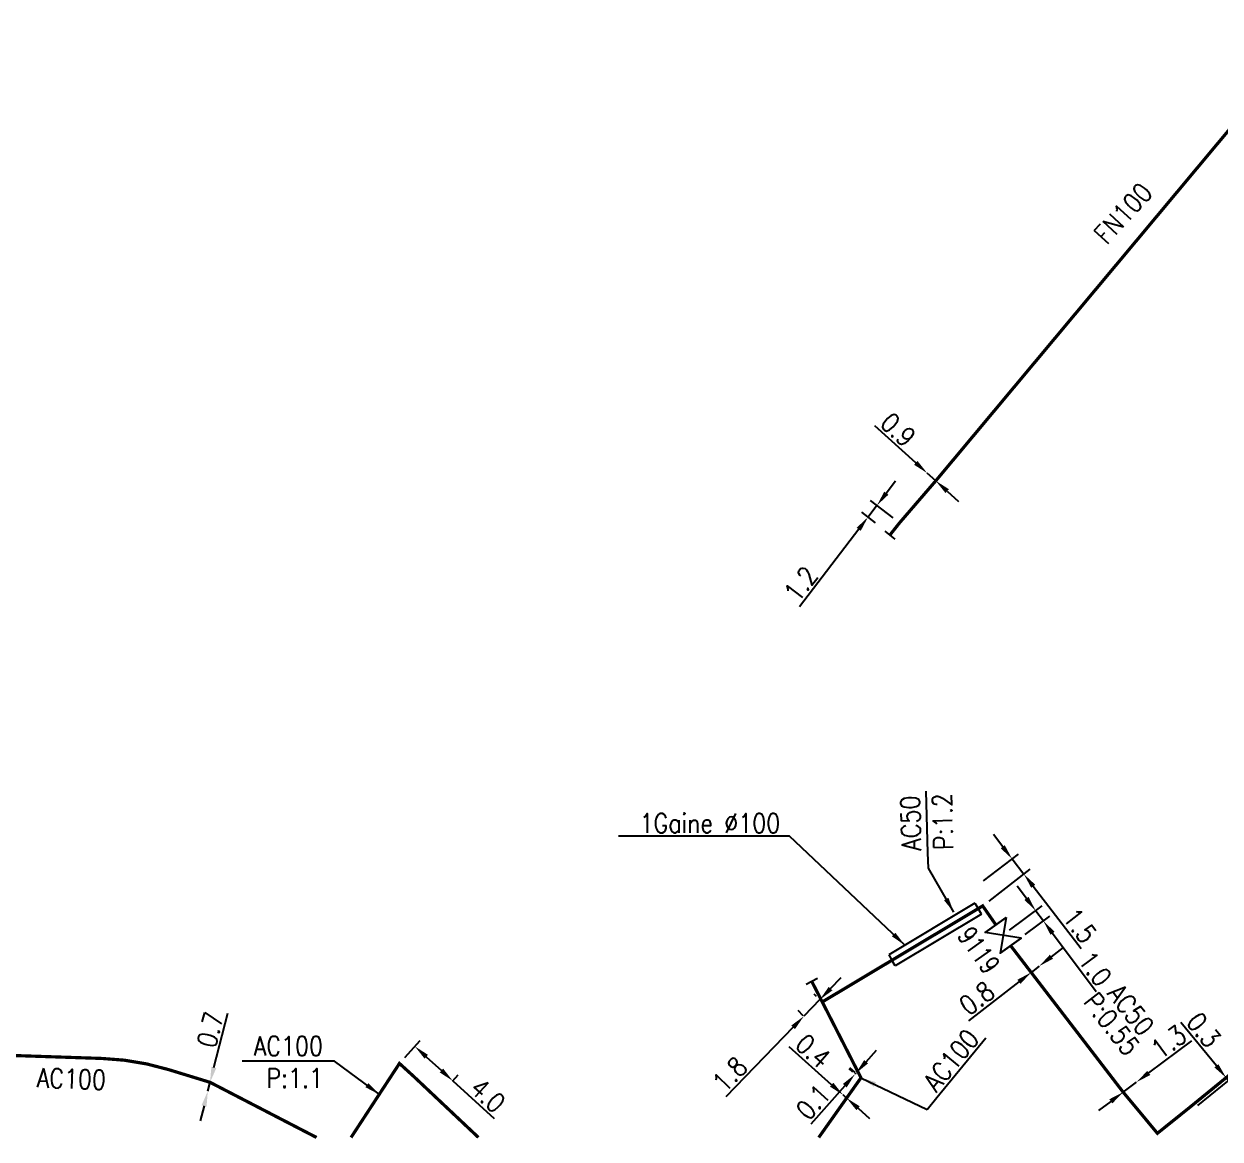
# Model space of a CAD drawing. Header units: millimetres. Extents: x 107995 to 109002, y 120994 to 122000.
# Drawn here: x 108245.8 to 108339.1, y 120999.9 to 121086.9 of the extents above; entities that cross this region are included whole.
import ezdxf
from ezdxf.enums import TextEntityAlignment as Align

# ---------------------------------------------------------------- set-up
doc = ezdxf.new("R2010")
doc.units = ezdxf.units.MM
doc.header["$PDMODE"] = 34
doc.linetypes.add('L_25_AP', pattern=[2000, 1000, 1000])
doc.linetypes.add('L_25_FN', pattern=[2000, 1000, 1000])
doc.layers.get('0').update_dxf_attribs({"linetype": 'CONTINUOUS'})
doc.layers.get('DEFPOINTS').update_dxf_attribs({"linetype": 'CONTINUOUS'})
for name, color, linetype in [('L_150', 1, 'CONTINUOUS'), ('L_300', 7, 'CONTINUOUS'), ('L_340', 7, 'CONTINUOUS'), ('L_400', 7, 'CONTINUOUS')]:
    doc.layers.add(name, color=color, linetype=linetype)
doc.styles.add('G_ROMANS', font='ROMANS.SHX', dxfattribs={"width": 0.75})
doc.styles.get("Standard").update_dxf_attribs({"font": 'romans.shx', "width": 0.85})
doc.dimstyles.get("Standard").update_dxf_attribs({"dimtxt": 1.5, "dimasz": 1.2, "dimexe": 0.625, "dimexo": 0.625, "dimgap": 0.25, "dimtad": 1, "dimdec": 1, "dimzin": 0, "dimdsep": 46, "dimtxsty": 'Standard', "dimcen": -0.5, "dimadec": 0, "dimazin": 0, "dimtfac": 1, "dimtdec": 1, "dimtmove": 0, "dimatfit": 3, "dimfxl": 0, "dimtolj": 1, "dimtzin": 0, "dimarcsym": 0})

# ---------------------------------------------------------------- blocks, each defined once
blk = doc.blocks.new('*D339')
at = {"layer": 'DEFPOINTS', "color": 0, "linetype": 'Continuous', "transparency": 16777216}
for p in [(108275.074, 121005.778), (108279.241, 121004.415), (108278.798, 121003.928)]:
    blk.add_point(p, dxfattribs=at)
at = {"layer": 'L_150', "color": 0, "linetype": 'Continuous', "lineweight": -2, "transparency": 16777216}
for p, q in [((108275.494, 121006.24), (108276.703, 121007.569)), ((108277.17, 121006.299), (108278.354, 121005.223)), ((108279.218, 121004.39), (108279.662, 121004.878)), ((108279.241, 121004.415), (108282.475, 121001.474))]:
    blk.add_line(p, q, dxfattribs=at)
at = {"layer": 'L_150', "color": 0, "linetype": 'Continuous', "transparency": 16777216}
for points in [[(108277.305, 121006.447), (108277.035, 121006.151), (108276.282, 121007.107)], [(108278.488, 121005.371), (108278.219, 121005.075), (108279.241, 121004.415)]]:
    blk.add_solid(points, dxfattribs=at)
at = {"layer": 'L_150', "color": 0, "linetype": 'Continuous', "transparency": 16777216, "insert": (108281.975, 121003.281), "char_height": 1.5, "attachment_point": 5, "rotation": 317.71496}
blk.add_mtext('\\A1;4.0', dxfattribs=at)
blk = doc.blocks.new('*D353')
at = {"layer": 'DEFPOINTS', "color": 0, "linetype": 'Continuous', "transparency": 16777216}
for p in [(108260.287, 121004.304), (108260.114, 121003.626), (108260.114, 121003.626)]:
    blk.add_point(p, dxfattribs=at)
at = {"layer": 'L_150', "color": 0, "linetype": 'Continuous', "lineweight": -2, "transparency": 16777216}
for p, q in [((108260.583, 121005.467), (108261.663, 121009.703)), ((108260.114, 121003.626), (108260.287, 121004.304)), ((108259.817, 121002.463), (108259.521, 121001.301))]:
    blk.add_line(p, q, dxfattribs=at)
at = {"layer": 'L_150', "color": 0, "linetype": 'Continuous', "transparency": 16777216}
for points in [[(108260.389, 121005.517), (108260.777, 121005.418), (108260.287, 121004.304)], [(108259.623, 121002.513), (108260.011, 121002.414), (108260.114, 121003.626)]]:
    blk.add_solid(points, dxfattribs=at)
at = {"layer": 'L_150', "color": 0, "linetype": 'Continuous', "transparency": 16777216, "insert": (108260.302, 121008.414), "char_height": 1.5, "attachment_point": 5, "rotation": 75.69633}
blk.add_mtext('\\A1;0.7', dxfattribs=at)
blk = doc.blocks.new('*D406')
at = {"layer": 'DEFPOINTS', "color": 0, "linetype": 'Continuous', "transparency": 16777216}
for p in [(108311.66, 121048.421), (108314.128, 121047.981), (108312.729, 121047.603)]:
    blk.add_point(p, dxfattribs=at)
at = {"layer": 'L_340', "color": 0, "linetype": 'Continuous', "lineweight": -2, "transparency": 16777216}
for p, q in [((108313.087, 121050.288), (108313.815, 121051.241)), ((108312.358, 121049.334), (108311.66, 121048.421)), ((108313.631, 121048.361), (108311.861, 121049.714)), ((108312.232, 121047.983), (108311.163, 121048.8)), ((108310.931, 121047.467), (108306.304, 121041.415))]:
    blk.add_line(p, q, dxfattribs=at)
at = {"layer": 'L_340', "color": 0, "linetype": 'Continuous', "transparency": 16777216}
for points in [[(108312.928, 121050.409), (108313.246, 121050.166), (108312.358, 121049.334)], [(108310.772, 121047.589), (108311.09, 121047.346), (108311.66, 121048.421)]]:
    blk.add_solid(points, dxfattribs=at)
at = {"layer": 'L_340', "color": 0, "linetype": 'Continuous', "transparency": 16777216, "insert": (108306.417, 121043.209), "char_height": 1.5, "attachment_point": 5, "rotation": 52.60445}
blk.add_mtext('\\A1;1.2', dxfattribs=at)
blk = doc.blocks.new('*D407')
at = {"layer": 'DEFPOINTS', "color": 0, "linetype": 'Continuous', "transparency": 16777216}
for p in [(108316.278, 121051.853), (108316.278, 121051.853), (108316.947, 121051.251)]:
    blk.add_point(p, dxfattribs=at)
at = {"layer": 'L_150', "color": 0, "linetype": 'Continuous', "lineweight": -2, "transparency": 16777216}
for p, q in [((108315.386, 121052.656), (108312.181, 121055.539)), ((108316.947, 121051.251), (108316.278, 121051.853)), ((108317.839, 121050.449), (108318.731, 121049.646))]:
    blk.add_line(p, q, dxfattribs=at)
at = {"layer": 'L_150', "color": 0, "linetype": 'Continuous', "transparency": 16777216}
for points in [[(108315.52, 121052.805), (108315.252, 121052.507), (108316.278, 121051.853)], [(108317.973, 121050.598), (108317.705, 121050.3), (108316.947, 121051.251)]]:
    blk.add_solid(points, dxfattribs=at)
at = {"layer": 'L_150', "color": 0, "linetype": 'Continuous', "transparency": 16777216, "insert": (108314.007, 121055.242), "char_height": 1.5, "attachment_point": 5, "rotation": 318.02123}
blk.add_mtext('\\A1;0.9', dxfattribs=at)
blk = doc.blocks.new('L_340_07')
at = {"color": 0, "linetype": 'Continuous', "const_width": 0.25, "flags": 128}
blk.add_lwpolyline([(0, 0), (1.25, 0)], dxfattribs=at)
at = {"color": 0, "linetype": 'Continuous', "flags": 128}
blk.add_lwpolyline([(1.25, -0.5), (1.25, 0.5)], dxfattribs=at)
at = {"color": 0, "linetype": 'Continuous', "style": 'G_ROMANS', "width": 0.75, "flags": 3}
for tag, p in [('DEF_LEG', (0.723, -3.465)), ('DEF_COUP', (0.723, -5.965)), ('DEF_TYPE', (0.723, -8.465))]:
    blk.add_attdef(tag, text='', height=1.2, dxfattribs=at).set_placement(p, align=Align.MIDDLE)
blk = doc.blocks.new('*D411')
at = {"layer": 'DEFPOINTS', "color": 0, "linetype": 'Continuous', "transparency": 16777216}
for p in [(108322.91, 121021.741), (108320.19, 121019.642), (108320.612, 121018.073)]:
    blk.add_point(p, dxfattribs=at)
at = {"layer": 'L_150', "color": 0, "linetype": 'Continuous', "lineweight": -2, "transparency": 16777216}
for p, q in [((108322.176, 121022.691), (108321.443, 121023.641)), ((108320.685, 121020.024), (108323.404, 121022.123)), ((108321.107, 121018.455), (108324.321, 121020.936)), ((108322.91, 121021.741), (108323.826, 121020.554)), ((108324.559, 121019.604), (108328.31, 121014.744))]:
    blk.add_line(p, q, dxfattribs=at)
at = {"layer": 'L_150', "color": 0, "linetype": 'Continuous', "transparency": 16777216}
for points in [[(108322.335, 121022.813), (108322.018, 121022.569), (108322.91, 121021.741)], [(108324.718, 121019.726), (108324.401, 121019.482), (108323.826, 121020.554)]]:
    blk.add_solid(points, dxfattribs=at)
at = {"layer": 'L_150', "color": 0, "linetype": 'Continuous', "transparency": 16777216, "insert": (108328.189, 121016.538), "char_height": 1.5, "attachment_point": 5, "rotation": 307.66202}
blk.add_mtext('\\A1;1.5', dxfattribs=at)
blk = doc.blocks.new('*D412')
at = {"layer": 'DEFPOINTS', "color": 0, "linetype": 'Continuous', "transparency": 16777216}
for p in [(108325.348, 121016.898), (108322.212, 121015.802), (108323.421, 121015.457)]:
    blk.add_point(p, dxfattribs=at)
at = {"layer": 'L_300', "color": 0, "linetype": 'Continuous', "lineweight": -2, "transparency": 16777216}
for p, q in [((108324.031, 121018.66), (108323.312, 121019.621)), ((108322.713, 121016.176), (108325.25, 121018.073)), ((108323.921, 121015.831), (108325.849, 121017.272)), ((108324.749, 121017.699), (108325.348, 121016.898)), ((108326.067, 121015.937), (108329.47, 121011.384))]:
    blk.add_line(p, q, dxfattribs=at)
at = {"layer": 'L_300', "color": 0, "linetype": 'Continuous', "transparency": 16777216}
for points in [[(108324.191, 121018.78), (108323.871, 121018.54), (108324.749, 121017.699)], [(108326.227, 121016.057), (108325.907, 121015.817), (108325.348, 121016.898)]]:
    blk.add_solid(points, dxfattribs=at)
at = {"layer": 'L_300', "color": 0, "linetype": 'Continuous', "transparency": 16777216, "insert": (108329.376, 121013.18), "char_height": 1.5, "attachment_point": 5, "rotation": 306.78191}
blk.add_mtext('\\A1;1.0', dxfattribs=at)
blk = doc.blocks.new('*D413')
at = {"layer": 'DEFPOINTS', "color": 0, "linetype": 'Continuous', "transparency": 16777216}
for p in [(108324.396, 121012.884), (108325.029, 121013.373), (108325.029, 121013.373)]:
    blk.add_point(p, dxfattribs=at)
at = {"layer": 'L_150', "color": 0, "linetype": 'Continuous', "lineweight": -2, "transparency": 16777216}
for p, q in [((108325.979, 121014.106), (108326.929, 121014.839)), ((108325.029, 121013.373), (108324.396, 121012.884)), ((108323.446, 121012.151), (108319.508, 121009.111))]:
    blk.add_line(p, q, dxfattribs=at)
at = {"layer": 'L_150', "color": 0, "linetype": 'Continuous', "transparency": 16777216}
for points in [[(108325.857, 121014.264), (108326.102, 121013.948), (108325.029, 121013.373)], [(108323.324, 121012.309), (108323.568, 121011.992), (108324.396, 121012.884)]]:
    blk.add_solid(points, dxfattribs=at)
at = {"layer": 'L_150', "color": 0, "linetype": 'Continuous', "transparency": 16777216, "insert": (108320.152, 121010.871), "char_height": 1.5, "attachment_point": 5, "rotation": 37.66264}
blk.add_mtext('\\A1;0.8', dxfattribs=at)
blk = doc.blocks.new('*D414')
at = {"layer": 'DEFPOINTS', "color": 0, "linetype": 'Continuous', "transparency": 16777216}
for p in [(108332.618, 121004.316), (108332.618, 121004.316), (108331.577, 121003.538)]:
    blk.add_point(p, dxfattribs=at)
at = {"layer": 'L_150', "color": 0, "linetype": 'Continuous', "lineweight": -2, "transparency": 16777216}
for p, q in [((108333.579, 121005.035), (108336.934, 121007.543)), ((108331.577, 121003.538), (108332.618, 121004.316)), ((108330.616, 121002.819), (108329.655, 121002.101))]:
    blk.add_line(p, q, dxfattribs=at)
at = {"layer": 'L_150', "color": 0, "linetype": 'Continuous', "transparency": 16777216}
for points in [[(108333.459, 121005.195), (108333.699, 121004.875), (108332.618, 121004.316)], [(108330.496, 121002.979), (108330.736, 121002.659), (108331.577, 121003.538)]]:
    blk.add_solid(points, dxfattribs=at)
at = {"layer": 'L_150', "color": 0, "linetype": 'Continuous', "transparency": 16777216, "insert": (108335.139, 121007.449), "char_height": 1.5, "attachment_point": 5, "rotation": 36.78191}
blk.add_mtext('\\A1;1.3', dxfattribs=at)
blk = doc.blocks.new('*D415')
at = {"layer": 'DEFPOINTS', "color": 0, "linetype": 'Continuous', "transparency": 16777216}
for p in [(108339.805, 121004.432), (108336.746, 121002.324), (108336.936, 121002.091)]:
    blk.add_point(p, dxfattribs=at)
at = {"layer": 'L_150', "color": 0, "linetype": 'Continuous', "lineweight": -2, "transparency": 16777216}
for p, q in [((108338.857, 121005.594), (108336.094, 121008.982)), ((108337.231, 121002.719), (108340.1, 121005.06)), ((108337.42, 121002.486), (108340.289, 121004.827)), ((108339.805, 121004.432), (108339.616, 121004.664)), ((108340.564, 121003.502), (108341.322, 121002.572))]:
    blk.add_line(p, q, dxfattribs=at)
at = {"layer": 'L_150', "color": 0, "linetype": 'Continuous', "transparency": 16777216}
for points in [[(108339.012, 121005.721), (108338.702, 121005.468), (108339.616, 121004.664)], [(108340.719, 121003.629), (108340.409, 121003.376), (108339.805, 121004.432)]]:
    blk.add_solid(points, dxfattribs=at)
at = {"layer": 'L_150', "color": 0, "linetype": 'Continuous', "transparency": 16777216, "insert": (108337.871, 121008.385), "char_height": 1.5, "attachment_point": 5, "rotation": 309.20747}
blk.add_mtext('\\A1;0.3', dxfattribs=at)
blk = doc.blocks.new('*D416')
at = {"layer": 'DEFPOINTS', "color": 0, "linetype": 'Continuous', "transparency": 16777216}
for p in [(108310.645, 121004.939), (108310.928, 121004.687), (108311.109, 121004.659)]:
    blk.add_point(p, dxfattribs=at)
at = {"layer": 'L_150', "color": 0, "linetype": 'Continuous', "lineweight": -2, "transparency": 16777216}
for p, q in [((108311.509, 121005.91), (108312.308, 121006.806)), ((108310.461, 121005.103), (108310.178, 121005.355)), ((108310.643, 121005.075), (108310.245, 121005.429)), ((108310.711, 121005.014), (108310.645, 121004.939)), ((108309.847, 121004.043), (108307.182, 121001.05))]:
    blk.add_line(p, q, dxfattribs=at)
at = {"layer": 'L_150', "color": 0, "linetype": 'Continuous', "transparency": 16777216}
for points in [[(108311.36, 121006.043), (108311.659, 121005.777), (108310.711, 121005.014)], [(108309.697, 121004.176), (108309.996, 121003.91), (108310.645, 121004.939)]]:
    blk.add_solid(points, dxfattribs=at)
at = {"layer": 'L_150', "color": 0, "linetype": 'Continuous', "transparency": 16777216, "insert": (108307.368, 121002.764), "char_height": 1.5, "attachment_point": 5, "rotation": 48.31232}
blk.add_mtext('\\A1;0.1', dxfattribs=at)
blk = doc.blocks.new('*D417')
at = {"layer": 'DEFPOINTS', "color": 0, "linetype": 'Continuous', "transparency": 16777216}
for p in [(108309.712, 121003.322), (108309.712, 121003.322), (108309.988, 121003.076)]:
    blk.add_point(p, dxfattribs=at)
at = {"layer": 'L_150', "color": 0, "linetype": 'Continuous', "lineweight": -2, "transparency": 16777216}
for p, q in [((108308.816, 121004.12), (108305.506, 121007.067)), ((108309.988, 121003.076), (108309.712, 121003.322)), ((108310.885, 121002.277), (108311.781, 121001.479))]:
    blk.add_line(p, q, dxfattribs=at)
at = {"layer": 'L_150', "color": 0, "linetype": 'Continuous', "transparency": 16777216}
for points in [[(108308.949, 121004.269), (108308.683, 121003.97), (108309.712, 121003.322)], [(108311.018, 121002.427), (108310.752, 121002.128), (108309.988, 121003.076)]]:
    blk.add_solid(points, dxfattribs=at)
at = {"layer": 'L_150', "color": 0, "linetype": 'Continuous', "transparency": 16777216, "insert": (108307.378, 121006.739), "char_height": 1.5, "attachment_point": 5, "rotation": 318.31232}
blk.add_mtext('\\A1;0.4', dxfattribs=at)
blk = doc.blocks.new('L_300_05')
at = {"color": 0, "linetype": 'Continuous'}
for p, q in [((-1, 1), (-1, -1)), ((1, 1), (1, -1))]:
    blk.add_line(p, q, dxfattribs=at)
at = {"flags": 128}
blk.add_lwpolyline([(-1, 1), (1, -1), (1, 1), (-1, -1), (-1, 1)], dxfattribs=at)
at = {"color": 0, "linetype": 'Continuous', "style": 'G_ROMANS', "width": 0.75}
blk.add_attdef('NUM', text='', height=1.5, dxfattribs=at).set_placement((0, 2.07), align=Align.MIDDLE)
at = {"color": 0, "linetype": 'Continuous', "style": 'G_ROMANS', "width": 0.75, "flags": 3}
for tag, p in [('DEF_LEG', (0, -2.5)), ('DEF_COUP', (0, -5)), ('DEF_TYPE', (0, -7.5))]:
    blk.add_attdef(tag, text='', height=1.2, dxfattribs=at).set_placement(p, align=Align.MIDDLE)
blk = doc.blocks.new('*D919')
at = {"layer": 'DEFPOINTS', "color": 0, "linetype": 'Continuous', "transparency": 16777216}
for p in [(108308.086, 121010.577), (108306.648, 121009.464), (108307.054, 121009.071)]:
    blk.add_point(p, dxfattribs=at)
at = {"layer": 'L_150', "color": 0, "linetype": 'Continuous', "lineweight": -2, "transparency": 16777216}
for p, q in [((108308.734, 121011.62), (108309.568, 121012.483)), ((108307.899, 121010.758), (108306.648, 121009.464)), ((108307.637, 121011.012), (108307.45, 121011.192)), ((108306.605, 121009.506), (108306.199, 121009.899)), ((108305.813, 121008.602), (108300.549, 121003.159))]:
    blk.add_line(p, q, dxfattribs=at)
at = {"layer": 'L_150', "color": 0, "linetype": 'Continuous', "transparency": 16777216}
for points in [[(108308.59, 121011.759), (108308.877, 121011.481), (108307.899, 121010.758)], [(108305.67, 121008.741), (108305.957, 121008.462), (108306.648, 121009.464)]]:
    blk.add_solid(points, dxfattribs=at)
at = {"layer": 'L_150', "color": 0, "linetype": 'Continuous', "transparency": 16777216, "insert": (108300.87, 121004.929), "char_height": 1.5, "attachment_point": 5, "rotation": 45.95177}
blk.add_mtext('\\A1;1.8', dxfattribs=at)

msp = doc.modelspace()

# ---------------------------------------------------------------- linework, layer by layer
at = {"layer": 'L_150', "linetype": 'L_25_FN', "const_width": 0.25, "flags": 128}
msp.add_lwpolyline([(108314.128, 121047.981), (108316.947, 121051.251), (108343.087, 121082.523), (108355.498, 121096.769), (108362.61, 121104.512), (108367.153, 121100.424), (108370.743, 121104.275), (108391.177, 121126.423), (108395.68, 121131.048), (108403.552, 121139.099)], dxfattribs=at)
at = {"layer": 'L_150', "linetype": 'L_25_AP', "const_width": 0.25, "flags": 128}
for points in [[(108321.635, 121016.604), (108321.635, 121016.604), (108320.612, 121018.073), (108308.086, 121010.577)], [(108348.101, 121000), (108340.661, 121005.517), (108336.746, 121002.324), (108334.253, 121000.325), (108331.577, 121003.538), (108324.396, 121012.884), (108322.792, 121014.972)], [(108281.241, 121000), (108276.163, 121004.787), (108275.074, 121005.778), (108271.295, 121000)]]:
    msp.add_lwpolyline(points, dxfattribs=at)
at = {"layer": 'L_150', "linetype": 'L_25_AP', "flags": 128}
msp.add_lwpolyline([(108307.84, 121011.059, 0.25, 0.25, 0), (108308.086, 121010.577, 0.25, 0.25, 0), (108311.109, 121004.659, 0.25, 0.25, 0), (108311.109, 121004.659, 0.25, 0.25, 0), (108309.988, 121003.076, 0.25, 0.25, 0), (108307.812, 121000, 0, 0, 0)], format="xyseb", dxfattribs=at)
at = {"layer": 'L_150', "linetype": 'L_25_AP', "const_width": 0.25, "flags": 128}
msp.add_lwpolyline([(108268.599, 121000), (108260.287, 121004.304), (108257.037, 121005.3, 0.066125), (108251.842, 121006.167), (108242.903, 121006.465), (108227.827, 121006.966), (108210.449, 121007.544), (108203.304, 121007.782), (108199.468, 121007.91)], format="xyb", dxfattribs=at)
at = {"layer": 'L_400', "color": 7, "linetype": 'CONTINUOUS'}
for p, q in [((108320.009, 121018.295), (108313.272, 121014.264)), ((108320.009, 121018.295), (108320.266, 121017.866)), ((108320.522, 121017.437), (108313.786, 121013.405)), ((108320.522, 121017.437), (108320.266, 121017.866)), ((108313.272, 121014.264), (108313.529, 121013.834)), ((108313.786, 121013.405), (108313.529, 121013.834))]:
    msp.add_line(p, q, dxfattribs=at)

# ---------------------------------------------------------------- block references
at = {"layer": 'L_300'}
ref = msp.add_blockref('L_300_05', (108322.207, 121015.783), dxfattribs=dict(at, rotation=305.7747906044915))
ref.add_attrib('NUM', '9119', dxfattribs={"layer": '0', "color": 0, "linetype": 'Continuous', "height": 1.5, "rotation": 305.77479, "width": 0.75}).set_placement((108320.306, 121014.62), align=Align.MIDDLE_CENTER)
at = {"layer": 'L_340'}
for p, rotation in [((108314.128, 121047.981), 231.6118864536597), ((108307.84, 121011.059), 117.0619580020105)]:
    msp.add_blockref('L_340_07', p, dxfattribs=dict(at, rotation=rotation))

# ---------------------------------------------------------------- texts
at = {"layer": 'L_150', "linetype": 'Continuous', "width": 0.85}
for s, rotation, p in [('FN100', 47.34553, (108330.282, 121069.621)), ('AC50', 308.04444, (108330.269, 121011.195)), ('P:0.55', 308.04444, (108328.387, 121010.572)), ('AC100', 358.09455, (108246.729, 121003.916))]:
    msp.add_text(s, height=1.5, rotation=rotation, dxfattribs=at).set_placement(p)
at = {"layer": 'L_150', "linetype": 'Continuous', "char_height": 1.5, "attachment_point": 7}
for s, insert, rotation in [('\\A1;AC50\\PP:1.2', (108318.305, 121022.461), 91.67096), ('\\A1;AC100', (108317.009, 121003.463), 50.64327)]:
    msp.add_mtext(s, dxfattribs=dict(at, insert=insert, rotation=rotation))
at = {"layer": 'L_150', "linetype": 'Continuous', "insert": (108269.103, 121003.887), "char_height": 1.5, "attachment_point": 9}
msp.add_mtext('\\A1;AC100\\PP:1.1', dxfattribs=at)
at = {"layer": 'L_400', "linetype": 'Continuous', "insert": (108304.802, 121023.778), "char_height": 1.5, "attachment_point": 9}
msp.add_mtext('\\A1;1Gaine %%C100', dxfattribs=at)

# ---------------------------------------------------------------- dimensions: what is measured, and where the dimension line sits
at = {"layer": 'L_150', "linetype": 'Continuous'}
for base, p1, p2, angle, picture, middle in [((108316.278, 121051.853), (108316.947, 121051.251), (108316.278, 121051.853), 318.02123, '*D407', (108313.338, 121054.499)), ((108322.91, 121021.741), (108320.612, 121018.073), (108320.19, 121019.642), 307.66202, '*D411', (108327.397, 121015.927)), ((108325.029, 121013.373), (108324.396, 121012.884), (108325.029, 121013.373), 217.66264, '*D413', (108320.763, 121010.08)), ((108306.648, 121009.464), (108308.086, 121010.577), (108307.054, 121009.071), 45.95177, '*D919', (108301.588, 121004.234)), ((108260.114, 121003.626), (108260.287, 121004.304), (108260.114, 121003.626), 75.69633, '*D353', (108261.271, 121008.167)), ((108339.805, 121004.432), (108336.746, 121002.324), (108336.936, 121002.091), 129.20747, '*D415', (108337.096, 121007.753)), ((108332.618, 121004.316), (108331.577, 121003.538), (108332.618, 121004.316), 216.78191, '*D414', (108335.737, 121006.648)), ((108309.712, 121003.322), (108309.988, 121003.076), (108309.712, 121003.322), 318.31232, '*D417', (108306.713, 121005.993)), ((108279.241, 121004.415), (108275.074, 121005.778), (108278.798, 121003.928), 137.71496, '*D339', (108281.302, 121002.541)), ((108310.645, 121004.939), (108311.109, 121004.659), (108310.928, 121004.687), 48.31232, '*D416', (108308.115, 121002.099))]:
    dim = msp.add_linear_dim(base=base, p1=p1, p2=p2, angle=angle, dimstyle='Standard', dxfattribs=at)
    dim.commit()
    dim.dimension.update_dxf_attribs({"geometry": picture, "text_midpoint": middle, "dimtype": 160})
at = {"layer": 'L_300', "linetype": 'Continuous'}
dim = msp.add_linear_dim(base=(108325.348, 121016.898), p1=(108322.212, 121015.802), p2=(108323.421, 121015.457), angle=126.78191, dimstyle='Standard', dxfattribs=at)
dim.commit()
dim.dimension.update_dxf_attribs({"geometry": '*D412', "text_midpoint": (108328.575, 121012.582), "dimtype": 160})
at = {"layer": 'L_340', "linetype": 'Continuous'}
dim = msp.add_linear_dim(base=(108311.65951, 121048.42055), p1=(108314.12757, 121047.9814), p2=(108312.7289, 121047.60307), angle=52.60445, dimstyle='Standard', dxfattribs=at)
dim.commit()
dim.dimension.update_dxf_attribs({"geometry": '*D406', "text_midpoint": (108307.21157, 121042.60195), "dimtype": 160})

# ---------------------------------------------------------------- leaders
at = {"layer": 'L_150', "linetype": 'Continuous', "annotation_type": 0, "has_hookline": 1, "hookline_direction": 0}
for points, text_width, horizontal_direction in [([(108318.363, 121017.572), (108316.372, 121021.019), (108316.337, 121022.218)], 4.554, (-0.02916, 0.999575, 0)), ([(108311.109, 121004.659), (108316.283, 121002.184), (108317.044, 121003.111)], 5.768, (0.634147, 0.773213, 0))]:
    msp.add_leader(points, dimstyle='Standard', dxfattribs=dict(at, text_width=text_width, horizontal_direction=horizontal_direction))
at = {"layer": 'L_150', "linetype": 'Continuous', "annotation_type": 0, "has_hookline": 1, "hookline_direction": 1, "text_width": 5.768}
msp.add_leader([(108273.497, 121003.367), (108270.004, 121005.943), (108268.804, 121005.943)], dimstyle='Standard', dxfattribs=at)
at = {"layer": 'L_400', "linetype": 'Continuous', "annotation_type": 0, "has_hookline": 1, "hookline_direction": 1, "text_width": 11.9}
msp.add_leader([(108314.529, 121015.016), (108305.517, 121023.528), (108304.317, 121023.528)], dimstyle='Standard', dxfattribs=at)

doc.saveas('drawing.dxf')
